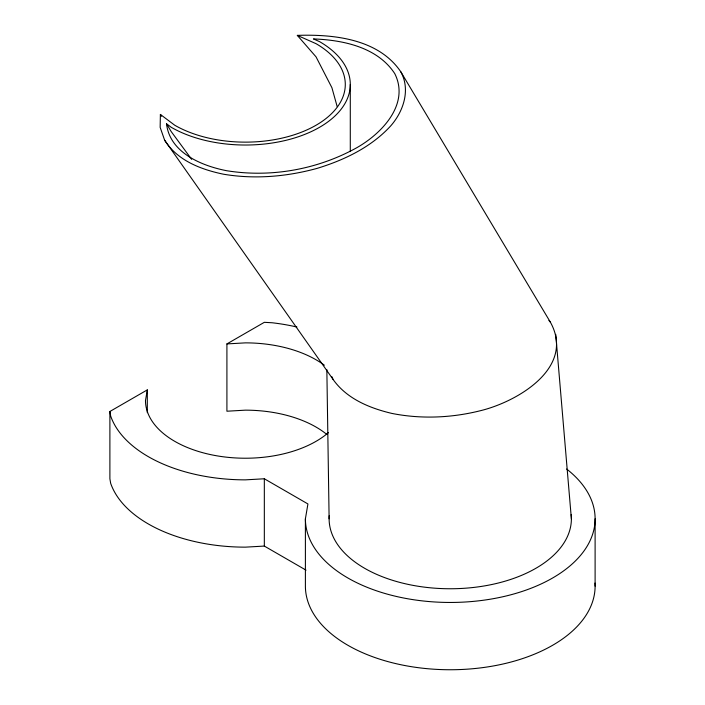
<?xml version="1.0" encoding="UTF-8"?>
<svg xmlns="http://www.w3.org/2000/svg" width="705" height="705" viewBox="0 0 705 705"><rect width="100%" height="100%" fill="white"/><g stroke="black" fill="none" stroke-linecap="round" stroke-linejoin="round"><path stroke-width="1.06" d="M297.316 35.382L316.034 43.675A99.898 57.678 0 0 1 316.034 125.243A99.898 57.678 0 0 1 174.752 125.243L160.387 114.439L160.15 127.349L164.618 140.163L333.051 379.396C346.693 398.801 369.711 408.204 392.05 413.456C421.176 419.211 451.376 417.95 480.131 410.777C517.153 401.903 575.782 367.71 550.323 322.079L400.872 71.892C378.559 38.872 333.95 34.157 297.316 35.382L316.034 56.849L331.905 87.693L337.184 106.631M166.512 123.745C169.773 152.65 201.507 165.807 226.657 170.716C270.632 177.81 316.827 169.641 355.858 148.235C381.097 134.276 410.178 104.49 394.782 73.646C377.448 47.112 343.062 40.018 313.434 38.925L319.568 41.639A104.895 60.559 0 0 1 319.568 127.288A104.895 60.559 0 0 1 171.218 127.288L166.512 123.745L171.218 131.606L191.663 159.365M306.032 570.151L264.331 546.075L245.393 547.15A137.369 79.304 0 0 1 110.667 483.313L109.892 478.774L109.892 411.482L147.31 389.883L145.486 400.546A99.898 57.678 0 0 0 216.391 455.738A99.898 57.678 0 0 0 328.459 432.588M595.011 583.053A144.86 83.631 0 0 1 452.91 669.732A144.86 83.631 0 0 1 305.397 586.119L305.397 518.818L307.926 503.952L264.331 478.774L245.393 479.858A137.369 79.304 0 0 1 110.667 416.02L109.892 411.482M326.873 434.474A99.898 57.678 0 0 0 245.393 410.16L226.913 411.218L226.913 343.917L264.331 322.317L272.192 322.767A137.369 79.304 0 0 1 296.928 327.032M226.913 343.917L245.393 342.868A99.898 57.678 0 0 1 324.37 365.225M548.948 320.484L550.323 322.079M164.618 140.163C177.272 160.59 201.119 169.57 223.617 174.232C254.805 179.449 286.856 176.691 317.25 168.336C344.472 159.991 371.147 147.195 390.676 125.948C403.463 111.408 410.68 89.958 400.872 71.892M160.387 114.439L161.489 116.29M331.799 376.558L333.051 379.396M555.734 334.346L571.385 518.818M326.847 369.596L329.12 518.818M595.108 518.818L595.108 586.119M350.288 84.459L350.288 151.099M264.331 478.774L264.331 546.075M147.31 389.883L147.31 412.672M566.609 469.01A144.86 83.631 0 0 1 495.685 598.237A144.86 83.631 0 0 1 305.397 518.818M571.165 514.606A121.128 69.936 0 0 1 451.165 588.754A121.128 69.936 0 0 1 329.244 515.663"/></g></svg>
